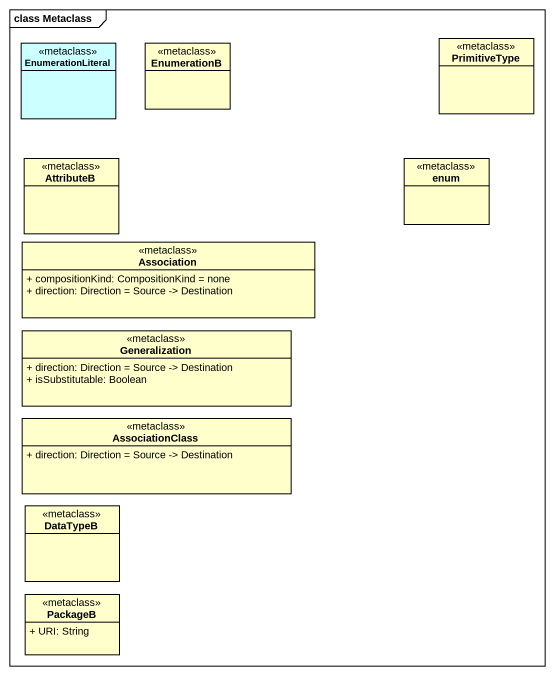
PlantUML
@startuml
mainframe class Metaclass
hide circle
hide empty members
skinparam classAttributeIconSize 0
class EnumerationLiteral <<metaclass>> #CCFFFF
class EnumerationB <<metaclass>>
class PrimitiveType <<metaclass>>
class AttributeB <<metaclass>>
class "enum" as enum_ <<metaclass>>
class Association <<metaclass>> {
  + compositionKind: CompositionKind = none
  + direction: Direction = Source -> Destination
}
class Generalization <<metaclass>> {
  + direction: Direction = Source -> Destination
  + isSubstitutable: Boolean
}
class AssociationClass <<metaclass>> {
  + direction: Direction = Source -> Destination
}
class DataTypeB <<metaclass>>
class PackageB <<metaclass>> {
  + URI: String
}
@enduml
